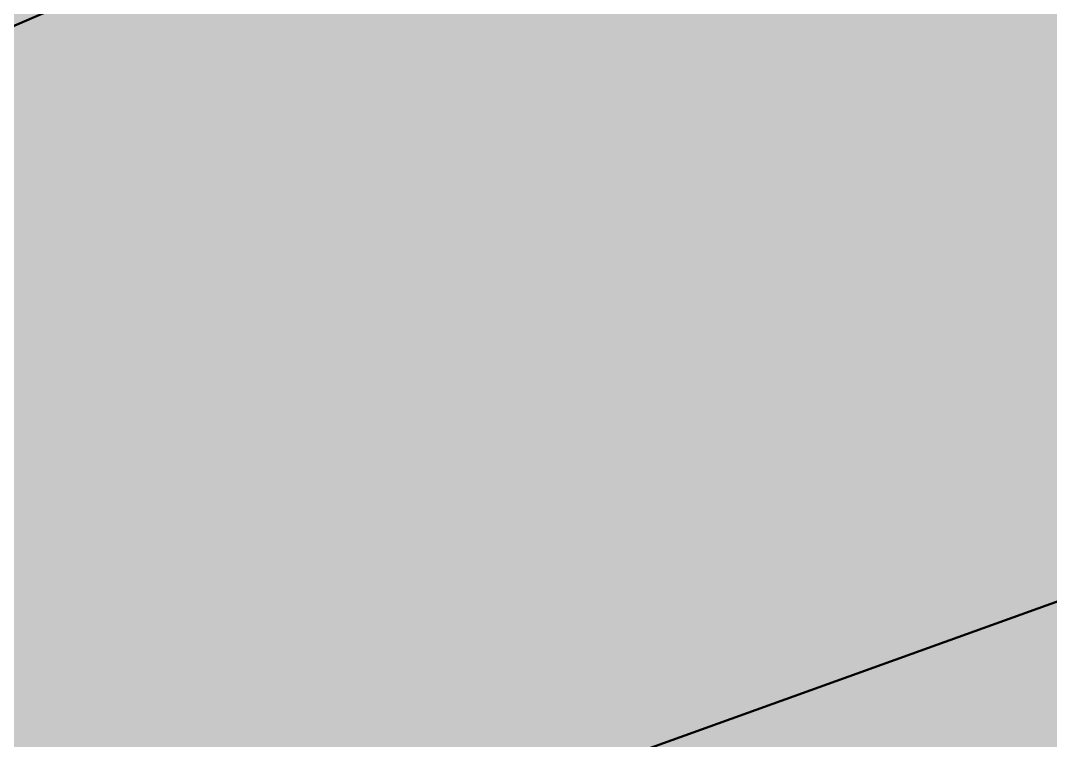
# Model space of a CAD drawing. Header units: metres. Extents: x -902 to -724, y 0 to 650.
# Drawn here: x -892.25157 to -892.23343, y 590.02863 to 590.04131 of the extents above; entities that cross this region are included whole.
import ezdxf

# ---------------------------------------------------------------- set-up
doc = ezdxf.new("R2010")
doc.units = ezdxf.units.M
for name, color, linetype, lineweight in [('BRIDGE-ABUTMENT-CONC', 7, 'Continuous', 50), ('D-BDGE-FLOOR', 7, 'Continuous', 50), ('D-BDGE-FLOOR-PAT', 7, 'Continuous', 50), ('D-BDGE-FNDN', 7, 'Continuous', 50), ('D-BDGE-FRAMING', 7, 'Continuous', 50)]:
    doc.layers.add(name, color=color, linetype=linetype, lineweight=lineweight)

# ---------------------------------------------------------------- blocks, each defined once
blk = doc.blocks.new('Floors 6 - Floors 6-5450700-3D VIEW')
at = {"layer": 'D-BDGE-FLOOR-PAT', "true_color": 0xc0c0c0, "transparency": 33554647}
blk.add_hatch(color=9, dxfattribs=at).paths.add_polyline_path([(-895.57402, 588.706836), (-889.038759, 591.058199), (-889.055087, 591.183035), (-895.59309, 588.852449), (-895.578788, 588.743239)])
blk = doc.blocks.new('01_SFO_FRP_Pile_CastInPlace_CS - CAST-IN-PLACE PILE - 0750-V41-3D VIEW')
at = {"layer": 'D-BDGE-FNDN', "true_color": 0xc0c0c0, "transparency": 33554647}
h = blk.add_hatch(color=9, dxfattribs=at)
h.paths.add_polyline_path([(-892.684744, 589.617862), (-892.064563, 589.842074), (-892.065538, 590.109907), (-892.684744, 589.88918), (-892.684744, 589.618524)])
h.paths.add_polyline_path([(-892.684744, 589.896899), (-892.064563, 590.120553), (-892.064642, 590.15092), (-892.684744, 589.931277), (-892.684744, 589.897326)])
blk = doc.blocks.new('07_STR_DPS_PermadecPanel - 07_STR_DPS_PermadecPanel-V45-3D VIEW')
at = {"layer": 'D-BDGE-FRAMING', "color": 9, "true_color": 0xbfbfbf}
blk.add_line((-892.100787, 590.106524), (-892.417385, 589.969502), dxfattribs=at)

msp = doc.modelspace()

# ---------------------------------------------------------------- hatches: boundary and pattern name
at = {"layer": 'BRIDGE-ABUTMENT-CONC', "lineweight": 5, "true_color": 0xc0c0c0, "transparency": 33554647}
h = msp.add_hatch(color=9, dxfattribs=at)
h.paths.add_polyline_path([(-883.694434, 587.361791), (-883.694435, 587.463428), (-883.831693, 587.404034), (-883.695768, 587.362201)])
h.paths.add_polyline_path([(-883.847097, 587.408775), (-883.694435, 587.474824), (-883.694435, 587.525245), (-883.915195, 587.429733), (-883.873314, 587.416844)])
h.paths.add_polyline_path([(-883.922761, 587.432061), (-883.694435, 587.530848), (-883.694435, 587.581158), (-883.990685, 587.452966), (-883.927879, 587.433637)])
h.paths.add_polyline_path([(-883.998252, 587.455295), (-883.694435, 587.586761), (-883.694435, 587.637186), (-883.983706, 587.512014), (-884.014405, 587.460266)])
h.paths.add_polyline_path([(-883.979234, 587.519552), (-883.694435, 587.642789), (-883.694435, 587.693214), (-883.938989, 587.587391), (-883.970064, 587.53501)])
h.paths.add_polyline_path([(-883.934517, 587.594929), (-883.694435, 587.698817), (-883.694435, 587.723962), (-883.914449, 587.628759), (-883.927879, 587.606119)])
h.paths.add_polyline_path([(-883.874204, 587.696598), (-883.694435, 587.774387), (-883.694435, 587.77999), (-883.869732, 587.704136)])
h.paths.add_polyline_path([(-883.82957, 587.771836), (-883.694435, 587.830309), (-883.694435, 587.835911), (-883.825099, 587.779373)])
h.paths.add_polyline_path([(-883.784855, 587.847211), (-883.694435, 587.886336), (-883.694435, 587.891938), (-883.780383, 587.854748)])
h.paths.add_polyline_path([(-883.74014, 587.922586), (-883.694435, 587.942362), (-883.694435, 587.947965), (-883.735668, 587.930123)])
h.paths.add_polyline_path([(-891.919093, 589.893037), (-890.248846, 590.493726), (-890.645956, 590.615942), (-892.324084, 590.017678), (-891.919963, 589.893305)])
h.paths.add_polyline_path([(-892.33717, 590.021705), (-890.665511, 590.62196), (-890.702582, 590.633369), (-892.386544, 590.036901), (-892.34273, 590.023417)])
at = {"layer": 'D-BDGE-FLOOR-PAT', "lineweight": 5, "true_color": 0xc0c0c0, "transparency": 33554647}
for points in [[(-895.673192, 588.799253), (-889.142087, 591.147703), (-892.013887, 592.136006), (-898.545243, 589.787642), (-895.965456, 588.899833)], [(-895.666824, 588.797065), (-889.134071, 591.144949), (-889.140742, 591.14724), (-895.673192, 588.799253), (-895.667647, 588.797348)], [(-895.66866, 588.683832), (-889.135908, 591.031726), (-889.134071, 591.144949), (-895.666824, 588.797065), (-895.668287, 588.706836)]]:
    msp.add_hatch(color=9, dxfattribs=at).paths.add_polyline_path(points)
h = msp.add_hatch(color=9, dxfattribs=at)
h.paths.add_polyline_path([(-888.860224, 586.586869), (-888.860224, 586.590821), (-895.346085, 588.583367), (-895.34467, 588.661888), (-888.860224, 586.669777), (-883.086861, 589.168018), (-892.314237, 592.008657), (-898.546337, 589.776669), (-898.574598, 589.785689), (-898.572948, 589.576422), (-888.873063, 586.590821)])
h.paths.add_polyline_path([(-888.753615, 586.633001), (-882.97491, 589.133554), (-882.980246, 589.135196), (-888.758951, 586.634643)])

# ---------------------------------------------------------------- linework, layer by layer
at = {"layer": 'D-BDGE-FLOOR', "color": 253, "true_color": 0xa1a1a1}
msp.add_line((-890.286924, 590.730611), (-895.666824, 588.797065), dxfattribs=at)

# ---------------------------------------------------------------- block references
msp.add_blockref('Floors 6 - Floors 6-5450700-3D VIEW', (0, 0), dxfattribs=at)
at = {"layer": 'D-BDGE-FNDN', "color": 7, "true_color": 0xfdfdfd}
msp.add_blockref('01_SFO_FRP_Pile_CastInPlace_CS - CAST-IN-PLACE PILE - 0750-V41-3D VIEW', (0, 0), dxfattribs=at)
at = {"layer": 'D-BDGE-FRAMING', "color": 9, "true_color": 0xbfbfbf}
msp.add_blockref('07_STR_DPS_PermadecPanel - 07_STR_DPS_PermadecPanel-V45-3D VIEW', (0, 0), dxfattribs=at)

doc.saveas('drawing.dxf')
